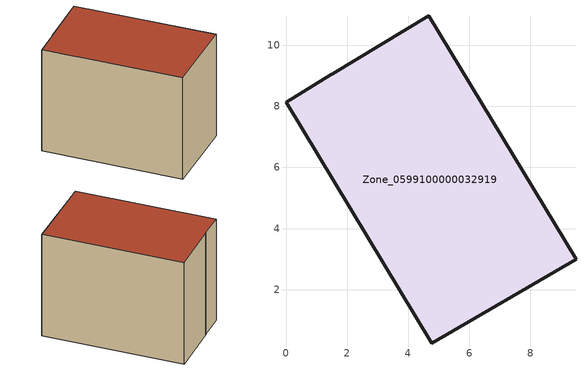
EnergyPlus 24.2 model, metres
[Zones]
Zone_0599100000032919
 floor ground (C_G): 9.49,2.99 4.76,0.25 0,8.14 1.47,9.03 1.53,9.07 4.67,10.96 z0
 wall outside (C_F): 4.76,0.25 9.49,2.99 4.67,10.96 1.53,9.07 1.47,9.03 0,8.14 4.76,0.25 z0:7.27
 roof outside (C_R): 4.67,10.96 1.53,9.07 1.47,9.03 0,8.14 4.76,0.25 9.49,2.99 z7.27
[BUILDING]
Pand.0599100000032919: North Axis=0; Terrain=City; Loads Convergence Tolerance Value=0.04; Temperature Convergence Tolerance Value=0.4; Solar Distribution=FullExterior; Maximum Number of Warmup Days=25; Minimum Number of Warmup Days=1
[Site:Location]
Rotterdam.The.Hague.AP_ZH_NLD Design_Conditions: Latitude=51.96; Longitude=4.45; Time Zone=1; Elevation=-4.5
[SITE:GROUNDTEMPERATURE:BUILDINGSURFACE]
18, 18, 18, 18, 18, 18, 18, 18, 18, 18, 18, 18
[MATERIAL] Thermal Absorptance=0.9; Solar Absorptance=0.7; Visible Absorptance=0.7
Name | Roughness | Thickness | Conductivity | Density | Specific Heat
G.TI.1946 | MediumSmooth | 0.15 | 1 | 540 | 1210
F.TI.1946 | Rough | 0.3 | 0.857143 | 1920 | 840
R.TI.1946 | MediumRough | 0.2 | 0.1 | 1500 | 1000
[CONSTRUCTION]
C_G: G.TI.1946
C_F: F.TI.1946
C_R: R.TI.1946
[ZONE]
Zone_0599100000032919: Type=1; Multiplier=1; Ceiling Height=Autocalculate; Volume=Autocalculate; Floor Area=autocalculate; Part of Total Floor Area=Yes
[ZONEINFILTRATION:DESIGNFLOWRATE]
Infil_Zone_0599100000032919: Zone or ZoneList or Space or SpaceList=Zone_0599100000032919; Schedule=AlwaysOn; Design Flow Rate Calculation Method=Flow/Area; Flow Rate per Floor Area=0.003; Constant Term Coefficient=1; Temperature Term Coefficient=0; Velocity Term Coefficient=0; Velocity Squared Term Coefficient=0
[HVACTEMPLATE:ZONE:IDEALLOADSAIRSYSTEM]
Zone_0599100000032919: Maximum Heating Supply Air Temperature=50; Minimum Cooling Supply Air Temperature=13; Maximum Heating Supply Air Humidity Ratio=0.0156; Minimum Cooling Supply Air Humidity Ratio=0.0077; Heating Limit=NoLimit; Cooling Limit=NoLimit; Dehumidification Control Type=ConstantSensibleHeatRatio; Cooling Sensible Heat Ratio=0.7; Dehumidification Setpoint=60; Humidification Control Type=None; Humidification Setpoint=30; Outdoor Air Method=None; Outdoor Air Flow Rate per Person=0.00944; Outdoor Air Flow Rate per Zone Floor Area=0; Outdoor Air Flow Rate per Zone=0; Demand Controlled Ventilation Type=None; Outdoor Air Economizer Type=NoEconomizer; Heat Recovery Type=None; Sensible Heat Recovery Effectiveness=0.7; Latent Heat Recovery Effectiveness=0.65
[ZONECONTROL:THERMOSTAT]
ThermostatControl_Zone_0599100000032919: Zone or ZoneList=Zone_0599100000032919; Control Type Schedule=DualSetpointControlType; Control 1=Thermostat_Zone_0599100000032919; Temperature Difference Between Cutout And Setpoint=0
[THERMOSTATSETPOINT:DUALSETPOINT]
Thermostat_Zone_0599100000032919: Heating Setpoint Temperature Schedule=HeatingSetpoint_Zone_0599100000032919; Cooling Setpoint Temperature Schedule=CoolingSetpoint_Zone_0599100000032919
[SCHEDULE:COMPACT]
HeatingSetpoint_Zone_0599100000032919: Through: 12/31, For: AllDays, Until: 24:00, 21
CoolingSetpoint_Zone_0599100000032919: Through: 12/31, For: AllDays, Until: 24:00, 24
DualSetpointControlType: Through: 12/31, For: AllDays, Until: 24:00, 4
AlwaysOn: Through: 12/31, For: AllDays, Until: 24:00, 1
